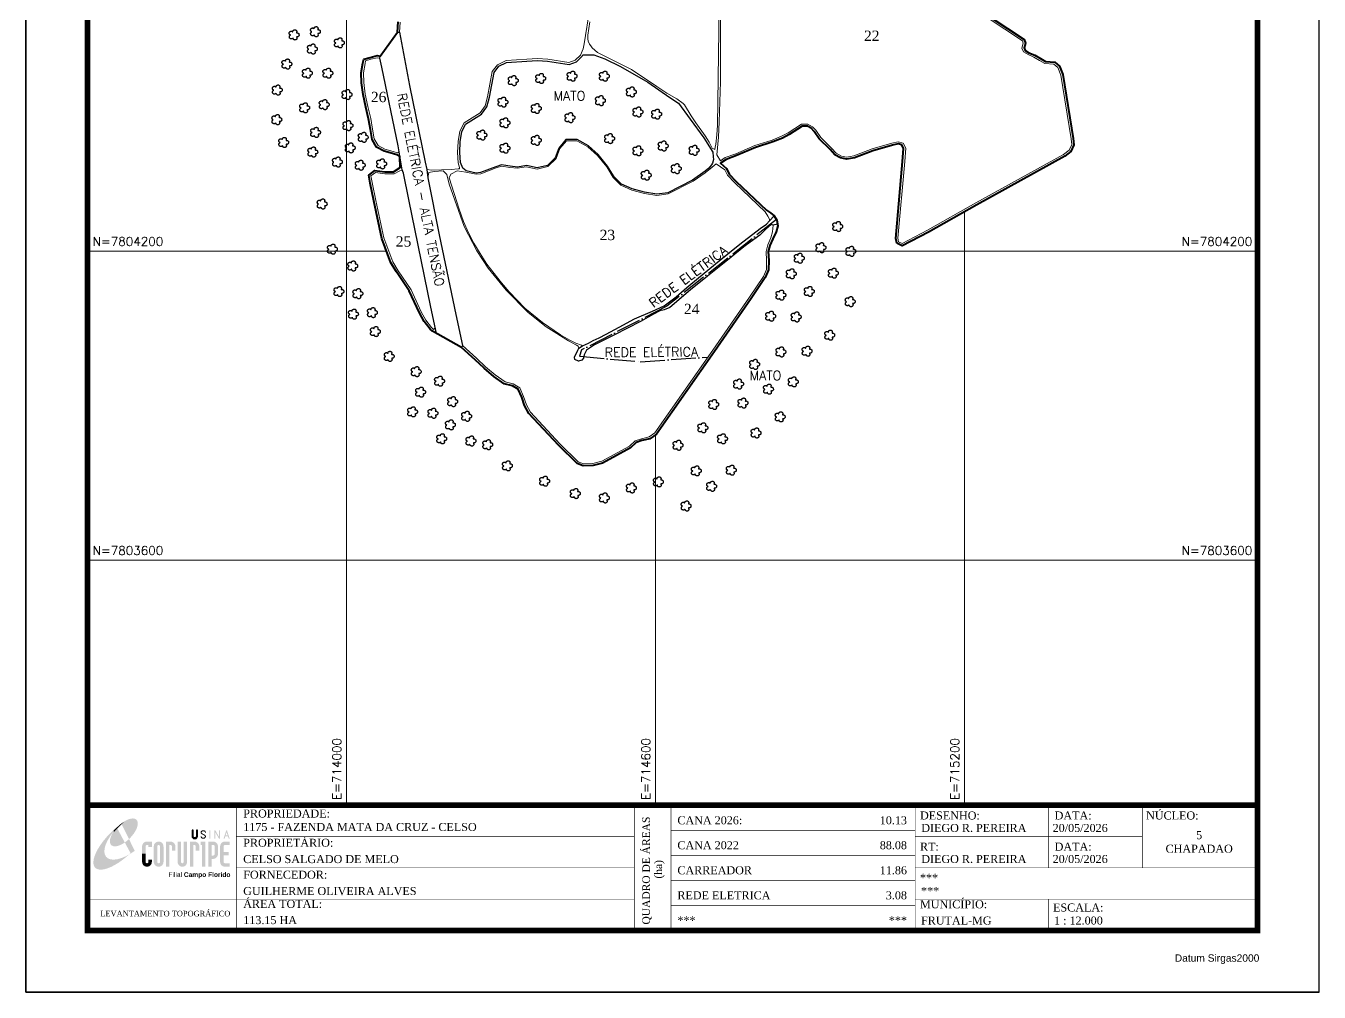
# Model space of a CAD drawing. Extents: x 713378 to 715888, y 7802762 to 7806313.
# Drawn here: x 713378 to 715888, y 7802762 to 7804637 of the extents above; entities that cross this region are included whole.
import ezdxf
from ezdxf.enums import TextEntityAlignment as Align

# ---------------------------------------------------------------- set-up
doc = ezdxf.new("R2010")
doc.units = 0
doc.header["$MEASUREMENT"] = 0
for name, pattern in [('ACAD_ISO04W100', [30, 24, -3, 0, -3]), ('CONTINUO', [0]), ('LIN0', [0])]:
    doc.linetypes.add(name, pattern=pattern)
doc.layers.add('0114001175', color=1, linetype='Continuous', lineweight=40)
doc.layers.add('MALHA', color=8, linetype='Continuous', lineweight=9)
for name, color, linetype in [('0114001175020', 5, 'Continuous'), ('0114001175021', 5, 'Continuous'), ('0114001175022', 5, 'Continuous'), ('0114001175023', 5, 'Continuous'), ('0114001175024', 5, 'Continuous'), ('0114001175025', 5, 'Continuous'), ('0114001175026', 5, 'Continuous'), ('FOLHA', 5, 'Continuous'), ('Margem', 5, 'Continuous'), ('MATO', 3, 'Continuous'), ('NUMERAÇÕES', 7, 'Continuous'), ('REDE_DE_LUZ', 6, 'Continuous'), ('texto', 7, 'Continuous'), ('TG', 7, 'LIN0')]:
    doc.layers.add(name, color=color, linetype=linetype)
doc.layers.add('NUMERAÇÕES DOS TALHÕES', color=7, linetype='Continuous', true_color=0xffffff)
doc.styles.add('AGROCAD', font='romans.shx')
doc.styles.add('AREAS', font='times.ttf')
doc.styles.add('ARIAL', font='arial.ttf')
doc.styles.add('marcelo', font='arial.ttf')
doc.styles.add('ROMANS', font='romans', dxfattribs={"height": 0.2})

# ---------------------------------------------------------------- blocks, each defined once
blk = doc.blocks.new('mato')
at = {"layer": 'MATO', "color": 94, "linetype": 'CONTINUO'}
blk.add_lwpolyline([(734601.6, 7824194.7), (734600.8, 7824194.1), (734600, 7824193.3), (734599.1, 7824192.6), (734598, 7824192.3), (734596.9, 7824192.2), (734595.8, 7824192.2), (734594.9, 7824192.4), (734594.2, 7824192.7), (734593.5, 7824193.1), (734592.9, 7824193.6), (734592.3, 7824194.1), (734591.8, 7824194.7), (734591.5, 7824195.3), (734591.3, 7824195.9), (734591.2, 7824196.6), (734591, 7824197.5), (734591, 7824198.4), (734591, 7824199.3), (734591.2, 7824200), (734591.5, 7824200.5), (734591.9, 7824201), (734592.1, 7824201.5), (734592.4, 7824201.9), (734592.8, 7824202.3), (734594.2, 7824203.2), (734594.7, 7824203.6), (734594.5, 7824203.7), (734593.5, 7824204), (734593.1, 7824204.2), (734592.7, 7824204.5), (734592.3, 7824204.9), (734591.8, 7824205.6), (734591.3, 7824206.3), (734590.9, 7824207.1), (734590.7, 7824208), (734590.6, 7824208.8), (734590.7, 7824209.7), (734590.9, 7824210.7), (734591.3, 7824211.6), (734591.7, 7824212.4), (734592, 7824212.8), (734592.3, 7824213.1), (734592.7, 7824213.4), (734593.3, 7824213.8), (734593.9, 7824214.2), (734594.6, 7824214.5), (734595.3, 7824214.7), (734596, 7824214.8), (734596.6, 7824214.8), (734597.2, 7824214.8), (734597.8, 7824214.7), (734598.2, 7824214.6), (734598.7, 7824214.4), (734599.1, 7824214.3), (734599.5, 7824214), (734600, 7824213.4), (734600.5, 7824213), (734600.9, 7824212.8), (734601.1, 7824213.4), (734601.2, 7824214.2), (734601.3, 7824215.1), (734601.4, 7824215.5), (734601.5, 7824215.8), (734602, 7824216.5), (734602.3, 7824217), (734602.7, 7824217.4), (734603.2, 7824217.6), (734603.7, 7824217.8), (734604.3, 7824218), (734605.3, 7824218.4), (734605.8, 7824218.6), (734606.3, 7824218.7), (734606.9, 7824218.8), (734607.5, 7824218.8), (734608, 7824218.8), (734608.6, 7824218.7), (734609.1, 7824218.6), (734609.5, 7824218.4), (734610, 7824218.1), (734610.4, 7824217.9), (734610.7, 7824217.6), (734611, 7824217.2), (734611.3, 7824216.8), (734611.7, 7824216.3), (734611.9, 7824215.7), (734612.2, 7824215.1), (734612.4, 7824214.6), (734612.5, 7824214), (734612.5, 7824213.3), (734612.2, 7824212.1), (734611.9, 7824210.9), (734611.7, 7824210), (734612.4, 7824209.8), (734613.2, 7824209.9), (734614.1, 7824210), (734614.7, 7824209.9), (734615.4, 7824209.8), (734616, 7824209.5), (734616.6, 7824209.1), (734617.3, 7824208.6), (734617.8, 7824208.1), (734618.2, 7824207.9), (734618.6, 7824207.5), (734618.8, 7824207), (734619, 7824205.5), (734619.1, 7824203.9), (734619.1, 7824202.4), (734618.8, 7824201.5), (734618.4, 7824200.9), (734618, 7824200.3), (734617.5, 7824199.8), (734617, 7824199.3), (734616.5, 7824199), (734615.7, 7824198.7), (734614.9, 7824198.5), (734614.1, 7824198.3), (734613.3, 7824198.6), (734612.6, 7824198.7), (734612.1, 7824198.5), (734612.3, 7824197.3), (734613.2, 7824194.3), (734613.1, 7824193.5), (734613, 7824192.9), (734612.3, 7824191.8), (734611.9, 7824191.2), (734611.4, 7824190.7), (734611, 7824190.3), (734610.6, 7824189.9), (734610.1, 7824189.6), (734609.5, 7824189.4), (734608.8, 7824189.2), (734608.2, 7824189.2), (734607.5, 7824189.1), (734606.8, 7824189.2), (734605.7, 7824189.3), (734605.3, 7824189.5), (734604.8, 7824189.7), (734604.2, 7824190.1), (734603.7, 7824190.7), (734603.2, 7824191.3), (734602.7, 7824191.7), (734602.3, 7824192.2), (734602, 7824192.7), (734601.9, 7824194.3), (734601.7, 7824195)], dxfattribs=at)
blk = doc.blocks.new('A$C78F83FB3')
at = {"layer": 'Margem'}
h = blk.add_hatch(color=20, dxfattribs=at)
edge = h.paths.add_edge_path()
edge.add_ellipse((19.49, 23.77), major_axis=(-6.68, -6.67), ratio=0.469426, start_angle=292.73277, end_angle=601.25787)
edge.add_ellipse((22.83, 22.05), major_axis=(12.64, 11.29), ratio=0.457614, start_angle=79.90686, end_angle=107.91393)
edge = h.paths.add_edge_path()
edge.add_ellipse((18.28, 18.7), major_axis=(13.95, 13.59), ratio=0.386848, start_angle=63.96117, end_angle=264.59932)
edge.add_ellipse((22.83, 22.05), major_axis=(12.64, 11.29), ratio=0.457614, start_angle=107.91393, end_angle=245.11815, ccw=False)
edge.add_ellipse((19.49, 23.77), major_axis=(-6.68, -6.67), ratio=0.469426, start_angle=241.25787, end_angle=292.73277, ccw=False)
for color, points in [(20, [(15.46, 26.12), (14.17, 24.81), (14.06, 24.24), (14.39, 23.97), (14.67, 24.54), (19.47, 29.32), (18.48, 28.66), (17.31, 27.78)]), (7, [(58.42, 24.9), (57.9, 24.9), (57.9, 21.73, -0.414214), (57.15, 20.98), (56.84, 20.98, -0.414214), (56.09, 21.73), (56.09, 24.9), (55.57, 24.9), (55.57, 21.73, 0.414214), (56.84, 20.46), (57.15, 20.46, 0.414214), (58.42, 21.73)]), (7, [(61.7, 24.9), (61.23, 24.9, 0.396318), (60.04, 23.78), (60.04, 23.72, 0.151912), (60.39, 22.97), (60.46, 22.92), (62.18, 22), (62.85, 21.83, 0.12407), (62.51, 22.42), (60.75, 23.36, -0.13192), (60.56, 23.77, -0.385578), (61.23, 24.37), (61.7, 24.37, -0.414214), (62.37, 23.7), (62.89, 23.7, 0.414214)]), (7, [(62.37, 23.7), (62.89, 23.7, 0.414214), (61.7, 24.9), (61.23, 24.9, 0.396318), (60.04, 23.78), (60.04, 23.72, 0.151912), (60.39, 22.97), (60.46, 22.92), (62.18, 22), (62.18, 22, -0.131921), (62.37, 21.59, -0.385578), (61.7, 20.98), (61.23, 20.98, -0.414214), (60.56, 21.65), (60.04, 21.65, 0.414214), (61.23, 20.46), (61.7, 20.46, 0.402546), (62.89, 21.61, 0.165292), (62.51, 22.42), (60.75, 23.36, -0.13192), (60.56, 23.77, -0.385578), (61.23, 24.37), (61.7, 24.37, -0.414214)]), (7, [(30.97, 12.46), (29.13, 12.46), (29.13, 8.21, 1), (34.29, 8.21), (34.29, 9.41), (32.45, 9.41), (32.45, 8.21, -1), (30.97, 8.21)])]:
    blk.add_hatch(color=color, dxfattribs=at).paths.add_polyline_path(points)
h = blk.add_hatch(color=7, dxfattribs=at)
h.paths.add_polyline_path([(65.24, 24.9), (64.72, 24.9), (64.72, 20.46), (65.24, 20.46)])
h.paths.add_polyline_path([(67.38, 20.46), (67.9, 20.46), (67.9, 23.74), (69.74, 20.46), (70.23, 20.46), (70.23, 24.9), (69.71, 24.9), (69.71, 21.58), (67.85, 24.9), (67.38, 24.9)])
h.paths.add_polyline_path([(72.17, 20.46), (72.72, 20.46), (73.14, 21.73), (74.49, 21.73), (74.9, 20.46), (75.45, 20.46), (74, 24.9), (73.62, 24.9)])
h.paths.add_polyline_path([(73.81, 23.8), (74.32, 22.25), (73.31, 22.25)], flags=16)
h = blk.add_hatch(color=7, dxfattribs=at)
h.paths.add_polyline_path([(31.71, 18.93, 0.414214), (29.13, 16.35), (29.13, 12.46), (30.97, 12.46), (30.97, 16.35, -0.414214), (31.71, 17.09), (32.45, 17.09), (32.45, 16.02), (34.29, 16.02), (34.29, 18.93)])
h.paths.add_polyline_path([(44.15, 17.09, -0.414214), (44.89, 16.35), (44.89, 14.1), (46.72, 14.1), (46.72, 16.17, 0.433937), (44.15, 18.93), (41.77, 18.93), (41.77, 12.46), (43.61, 12.46), (43.61, 17.09)])
h.paths.add_polyline_path([(43.61, 12.46), (41.77, 12.46), (41.77, 5.62), (43.61, 5.62)])
h.paths.add_polyline_path([(47.92, 12.46), (49.75, 12.46), (49.75, 18.93), (47.92, 18.93)])
h.paths.add_polyline_path([(52.91, 18.93), (51.08, 18.93), (51.08, 12.46), (52.91, 12.46)])
h.paths.add_polyline_path([(51.08, 8.12, -1), (49.75, 8.12), (49.75, 12.46), (47.92, 12.46), (47.92, 8.12, 1), (52.91, 8.12), (52.91, 12.46), (51.08, 12.46)])
h.paths.add_polyline_path([(54.41, 12.46), (56.25, 12.46), (56.25, 17.09), (56.79, 17.09, -0.414214), (57.53, 16.35), (57.53, 14.1), (59.36, 14.1), (59.36, 16.17, 0.433937), (56.79, 18.93), (54.41, 18.93)])
h.paths.add_polyline_path([(56.25, 12.46), (54.41, 12.46), (54.41, 5.62), (56.25, 5.62)])
h.paths.add_polyline_path([(60.73, 12.46), (62.58, 12.46), (62.58, 18.93), (60.02, 18.93), (60.02, 17.08), (60.73, 17.08)])
h.paths.add_polyline_path([(62.58, 12.46), (60.73, 12.46), (60.73, 5.62), (62.58, 5.62)])
h.paths.add_polyline_path([(64.06, 12.46), (65.82, 12.46), (65.82, 17.17), (66.66, 17.17, -0.450417), (67.48, 16.25), (67.48, 12.46), (69.24, 12.46, 0.002307), (69.24, 12.48, 0.005282), (69.23, 12.54, -0.000938), (69.23, 12.53), (69.23, 16.17, 0.433937), (66.66, 18.93), (64.06, 18.93)])
h.paths.add_polyline_path([(64.06, 5.62), (65.82, 5.62), (65.82, 9.77), (66.66, 9.77, 0.426056), (69.24, 12.46), (67.48, 12.46), (67.48, 12.45, -0.450417), (66.66, 11.53), (65.82, 11.53), (65.82, 12.46), (64.06, 12.46)])
h.paths.add_polyline_path([(70.37, 12.46), (74.87, 12.46), (74.87, 13.44), (72.21, 13.44), (72.21, 16.35, -0.414214), (72.95, 17.09), (75.38, 17.09), (75.38, 18.93), (72.95, 18.93, 0.414214), (70.37, 16.35)])
h.paths.add_polyline_path([(72.21, 11.62), (74.87, 11.62), (74.87, 12.46), (70.37, 12.46), (70.37, 8.21, 0.414214), (72.95, 5.62), (75.38, 5.62), (75.38, 7.47), (72.95, 7.47, -0.414214), (72.21, 8.21)])
h = blk.add_hatch(color=7, dxfattribs=at)
h.paths.add_polyline_path([(35.29, 16.35), (35.29, 8.21, 1), (40.46, 8.21, 0.016978), (40.45, 8.38), (40.45, 16.17, 0.433937), (37.88, 18.93), (37.87, 18.93, 0.41391)])
h.paths.add_polyline_path([(38.62, 16.35), (38.62, 8.21, -1), (37.13, 8.21), (37.13, 16.35, -1)], flags=16)
at = {"layer": 'Margem', "color": 7, "linetype": 'Continuous'}
blk.add_lwpolyline([(58.42, 24.9), (57.9, 24.9), (57.9, 21.73, -0.414214), (57.15, 20.98), (56.84, 20.98, -0.414214), (56.09, 21.73), (56.09, 24.9), (55.57, 24.9), (55.57, 21.73, 0.414214), (56.84, 20.46), (57.15, 20.46, 0.414214), (58.42, 21.73), (58.42, 24.9)], format="xyb", close=True, dxfattribs=at)
at = {"layer": 'Margem', "color": 252, "insert": (43.05, 2.72), "char_height": 2.5, "attachment_point": 1, "style": 'ARIAL'}
blk.add_mtext_dynamic_manual_height_columns('Filial {\\fArial|b1|i0|c0|p34;Campo Florido}', width=33.0271, gutter_width=2.46, heights=[2.95], dxfattribs=at)
blk = doc.blocks.new('d')
at = {"layer": 'Margem', "linetype": 'ByBlock', "xscale": 7.64501357423452, "yscale": 7.64501357423452, "zscale": 7.64501357423452}
blk.add_blockref('A$C78F83FB3', (729346.9, 7805661.4), dxfattribs=at)
blk = doc.blocks.new('area_de_talhao')
at = {"layer": 'NUMERAÇÕES', "linetype": 'Continuous', "style": 'AREAS'}
blk.add_attdef('NRO', text='', height=20, dxfattribs=at).set_placement((0, 6.1), align=Align.CENTER)
blk = doc.blocks.new('coordi')
at = {"layer": 'MALHA', "linetype": 'Continuous', "style": 'AGROCAD'}
blk.add_attdef('COORDI', (6, 6), '', height=10, dxfattribs=at)
blk = doc.blocks.new('coordf')
at = {"layer": 'MALHA', "linetype": 'Continuous', "style": 'AGROCAD'}
blk.add_attdef('COORDF', text='', height=10, dxfattribs=at).set_placement((-6, 6), align=Align.RIGHT)

msp = doc.modelspace()

# ---------------------------------------------------------------- linework, layer by layer
at = {"color": 6, "linetype": 'ACAD_ISO04W100', "ltscale": 2}
msp.add_lwpolyline([(714834.6, 7804261), (714622, 7804092.8), (714456.5, 7804008.3), (714452.4, 7803996), (714570.4, 7803985.1), (714701.5, 7803994.1)], dxfattribs=at)
at = {"layer": '0114001175'}
msp.add_lwpolyline([(714761.8, 7804976.5), (715315.9, 7804610.2), (715318.1, 7804603.4), (715315.4, 7804594), (715317.4, 7804589.2), (715325.1, 7804584.7), (715336.3, 7804580), (715347.6, 7804573.4), (715357.2, 7804567.6), (715375, 7804566.2), (715384.3, 7804558.7), (715390.8, 7804542.4), (715410.7, 7804418.1), (715412.1, 7804405.9), (715406.3, 7804393.1), (715394.6, 7804384.2), (715223.7, 7804289.9), (715129.7, 7804236.8), (715078.6, 7804210.2), (715068.3, 7804215.3), (715066.6, 7804224.5), (715079.8, 7804373.9), (715081.6, 7804399.1), (715078.3, 7804405.9), (715071.2, 7804408), (715060.1, 7804405.4), (715022.1, 7804394.2), (714986.2, 7804381.1), (714970.8, 7804378.1), (714959.4, 7804380.6), (714948.4, 7804386.8), (714939, 7804396.7), (714917.7, 7804417.9), (714907.9, 7804432.1), (714902.5, 7804438.1), (714895.1, 7804442), (714884.6, 7804442), (714859.5, 7804426.2), (714846.6, 7804419.1), (714828, 7804411.6), (714794.1, 7804401.1), (714757.4, 7804385.1), (714737.2, 7804377.9), (714726.1, 7804370.5), (714737.7, 7804360.1), (714743.1, 7804349.2), (714756.9, 7804335.1), (714815.6, 7804279), (714823.2, 7804274.3), (714830.2, 7804268.4), (714835.3, 7804259.8), (714837.7, 7804249.1), (714834.3, 7804237), (714827.7, 7804223.7), (714822.1, 7804210.9), (714818.7, 7804198.9), (714819.8, 7804181.4), (714819.2, 7804163.5), (714813.2, 7804148.5), (714785.7, 7804108), (714714.3, 7804005.3), (714601.6, 7803844.6), (714589.3, 7803835.8), (714573.6, 7803832.1), (714562.3, 7803828.2), (714551.5, 7803817.9), (714497, 7803788.4), (714478.7, 7803783.9), (714459.8, 7803783.3), (714447.7, 7803787.5), (714411.5, 7803823.3), (714354.2, 7803884.9), (714345.8, 7803900.1), (714340.3, 7803916.3), (714333.4, 7803931.9), (714322.2, 7803938.3), (714306.5, 7803942.3), (714286.1, 7803956.6), (714267.3, 7803972.5), (714249.8, 7803989), (714223.2, 7804013.1), (714166.9, 7804044.2), (714162.3, 7804048.7), (714150.6, 7804063.5), (714141.6, 7804080.2), (714121.9, 7804122.9), (714097.1, 7804159.7), (714086.3, 7804177), (714068.4, 7804224.5), (714052.9, 7804297.5), (714045.9, 7804332), (714043.2, 7804347.3), (714055.1, 7804356.2), (714074.7, 7804353.6), (714091.3, 7804353.8), (714104.4, 7804362), (714103.6, 7804383.3), (714100, 7804386.1), (714089.3, 7804389.5), (714073.3, 7804394.1), (714058.4, 7804401.5), (714050.2, 7804416.2), (714046.5, 7804435.8), (714043.1, 7804456.2), (714037.5, 7804479.4), (714032.6, 7804503.9), (714029.5, 7804526.6), (714028.8, 7804545.8), (714032, 7804564.4), (714033.5, 7804572.4), (714046, 7804575.8), (714059.7, 7804579.3), (714065.6, 7804578.3), (714098.9, 7804624.4), (714100.4, 7804644.7)], dxfattribs=at)
at = {"layer": '0114001175020', "lineweight": 20}
msp.add_lwpolyline([(714104.3, 7804644.2), (714102.9, 7804624.7), (714122.7, 7804520.9), (714152.9, 7804372.4), (714156.2, 7804358.4), (714165.7, 7804356.7), (714203.4, 7804358.3), (714216.7, 7804359.7), (714219.3, 7804359.6), (714219.3, 7804361.9), (714217.1, 7804370.9), (714215.8, 7804391.5), (714217, 7804412.8), (714220, 7804432.3), (714228.3, 7804448.8), (714259.4, 7804468.4), (714269.2, 7804481.7), (714274, 7804499.5), (714283, 7804548.3), (714293.3, 7804561.6), (714309.9, 7804569.6), (714350, 7804572.4), (714370.9, 7804573.5), (714390.8, 7804572.2), (714431.9, 7804566.1), (714444.2, 7804570.4), (714454.3, 7804580.2), (714459.4, 7804592.5), (714461.5, 7804602.3), (714472.3, 7804670.9)], dxfattribs=at)
at = {"layer": '0114001175021', "lineweight": 20}
msp.add_lwpolyline([(714723.8, 7804672.8), (714720.3, 7804444.4), (714719.2, 7804425.5), (714717, 7804407.1), (714715.8, 7804401.4), (714714.9, 7804396.9), (714710.2, 7804399.4), (714704.2, 7804411.2), (714701, 7804416.6), (714696.6, 7804423.4), (714678.4, 7804448.5), (714669.4, 7804462.1), (714656.2, 7804483.5), (714653.9, 7804486.3), (714641.5, 7804495.3), (714622, 7804506.2), (714602.3, 7804519.5), (714553.7, 7804552), (714517.3, 7804570.3), (714501.3, 7804577.8), (714487.4, 7804585.3), (714476.7, 7804594.5), (714474.2, 7804598.1), (714471.6, 7804601.1), (714469.3, 7804607.5), (714468.4, 7804611.7), (714468.5, 7804618.8), (714472.2, 7804645)], dxfattribs=at)
at = {"layer": '0114001175022', "lineweight": 20}
msp.add_lwpolyline([(714727.1, 7804759.6), (714726.3, 7804635.5), (714726.3, 7804528.1), (714723.7, 7804450.6), (714722.2, 7804421.1), (714718.9, 7804386.5), (714726, 7804375.2), (714735.4, 7804381.5), (714756, 7804388.8), (714792.7, 7804404.9), (714826.7, 7804415.4), (714844.9, 7804422.7), (714857.5, 7804429.6), (714883.5, 7804446), (714896, 7804446), (714905, 7804441.3), (714911, 7804434.5), (714920.8, 7804420.5), (714941.8, 7804399.5), (714950.9, 7804390), (714960.9, 7804384.3), (714970.9, 7804382.2), (714985.1, 7804385), (715020.9, 7804398), (715059.1, 7804409.2), (715071.4, 7804412.1), (715081.1, 7804409.2), (715085.7, 7804399.9), (715083.8, 7804373.6), (715070.6, 7804224.7), (715071.9, 7804218), (715078.6, 7804214.7), (715127.8, 7804240.3), (715221.8, 7804293.4), (715392.4, 7804387.6), (715403.1, 7804395.7), (715408, 7804406.6), (715406.8, 7804417.5), (715387, 7804541.3), (715380.9, 7804556.2), (715373.4, 7804562.3), (715356, 7804563.7), (715345.6, 7804569.9), (715334.5, 7804576.5), (715323.3, 7804581.1), (715314.2, 7804586.4), (715311.2, 7804593.8), (715313.9, 7804603.3), (715312.5, 7804607.6), (714759.7, 7804973.1)], dxfattribs=at)
at = {"layer": '0114001175023', "lineweight": 20}
msp.add_lwpolyline([(714734.4, 7804357.6), (714739.8, 7804346.9), (714754, 7804332.3), (714813.1, 7804275.8), (714818.1, 7804267.5), (714821.6, 7804261.6), (714821.4, 7804258.8), (714815.8, 7804252), (714803.2, 7804243.6), (714763.4, 7804213.2), (714723.8, 7804181.3), (714683.7, 7804148), (714660.7, 7804129.4), (714640.3, 7804110.8), (714616.8, 7804093.9), (714594.3, 7804083.5), (714559, 7804068.5), (714529.4, 7804052.1), (714504.4, 7804038.4), (714490.5, 7804031.7), (714478.7, 7804026.1), (714469.9, 7804021.2), (714458.1, 7804016.3), (714456.6, 7804017.3), (714445.6, 7804021.3), (714433.7, 7804027.3), (714415.8, 7804037.4), (714380.4, 7804061), (714346.6, 7804089.2), (714316.2, 7804121.1), (714300.8, 7804138.1), (714272.7, 7804174.6), (714259.4, 7804195), (714247.4, 7804215.2), (714237.2, 7804235.3), (714227.4, 7804257.6), (714219.1, 7804281.2), (714199.3, 7804342.2), (714202.6, 7804349.2), (714214.9, 7804355.7), (714231.9, 7804353), (714252, 7804349), (714260.6, 7804349.9), (714290.8, 7804361.3), (714301.1, 7804364.7), (714317.4, 7804362.2), (714332.3, 7804360.7), (714349.2, 7804363.7), (714370, 7804359.1), (714391.2, 7804363.8), (714407.2, 7804379.6), (714414.5, 7804398.7), (714427, 7804413.9), (714447.3, 7804413.8), (714468.4, 7804402.3), (714487.2, 7804385.4), (714505.2, 7804363.5), (714517.7, 7804342.5), (714532.5, 7804327.6), (714554.2, 7804318.3), (714578.4, 7804311.7), (714602.6, 7804307.7), (714624.8, 7804311), (714673.3, 7804335.8), (714696.2, 7804351.6), (714710, 7804362.7), (714717.6, 7804369)], close=True, dxfattribs=at)
at = {"layer": '0114001175024', "lineweight": 20}
msp.add_lwpolyline([(714187.7, 7804355.7), (714170.4, 7804354.3), (714159.7, 7804352.2), (714157.9, 7804341.9), (714180.2, 7804231.3), (714212.3, 7804077), (714225.5, 7804016.4), (714252.5, 7803992), (714270, 7803975.5), (714288.5, 7803959.7), (714308.2, 7803946), (714323.7, 7803942), (714336.6, 7803934.7), (714344, 7803917.7), (714349.5, 7803901.7), (714357.4, 7803887.3), (714414.4, 7803826.1), (714449.8, 7803791), (714460.4, 7803787.3), (714478.2, 7803787.9), (714495.6, 7803792.2), (714549.2, 7803821.2), (714560.2, 7803831.7), (714572.5, 7803835.9), (714587.7, 7803839.5), (714598.8, 7803847.5), (714711, 7804007.6), (714782.4, 7804110.3), (714809.7, 7804150.4), (714815.3, 7804164.3), (714815.8, 7804181.4), (714814.6, 7804199.3), (714818.3, 7804212.2), (714824, 7804225.4), (714827.2, 7804237.5), (714828.5, 7804250.3), (714824.8, 7804251.2), (714814, 7804242.2), (714802.4, 7804231), (714783.6, 7804217.2), (714771.4, 7804208), (714739.6, 7804182.5), (714720.6, 7804166.6), (714700.7, 7804151.2), (714667.9, 7804124.4), (714627.5, 7804090.5), (714616.7, 7804086.2), (714608.3, 7804083.7), (714596.2, 7804077.8), (714570.7, 7804063.4), (714520.5, 7804037.5), (714481.5, 7804018.2), (714465.9, 7804007.7), (714461.4, 7803998.5), (714460.2, 7803992.4), (714457.2, 7803988.3), (714450.3, 7803986.6), (714443.5, 7803989.5), (714442.6, 7803993.9), (714449.3, 7804007.8), (714451.4, 7804011.2), (714449.9, 7804015.6), (714446.8, 7804017.5), (714430.8, 7804025.8), (714387.7, 7804052.9), (714352.5, 7804080.7), (714310.2, 7804124), (714275.3, 7804167), (714252.8, 7804200.7), (714228.5, 7804247.6), (714199.7, 7804329.6), (714194.8, 7804348.3)], close=True, dxfattribs=at)
at = {"layer": '0114001175025', "lineweight": 20}
msp.add_lwpolyline([(714108.3, 7804357.3), (714110.5, 7804351.4), (714120.9, 7804300.3), (714138.9, 7804211.7), (714163.7, 7804090.8), (714172.4, 7804050.9), (714168.9, 7804047.7), (714165.3, 7804051.3), (714153.9, 7804065.7), (714145.2, 7804082), (714125.4, 7804124.9), (714100.5, 7804161.8), (714089.9, 7804178.8), (714072.3, 7804225.7), (714056.8, 7804298.3), (714049.9, 7804332.8), (714047.5, 7804345.6), (714056.1, 7804352.1), (714074.5, 7804349.6), (714092.5, 7804349.8), (714102.1, 7804354.8)], close=True, dxfattribs=at)
at = {"layer": '0114001175026', "lineweight": 20}
msp.add_lwpolyline([(714064.9, 7804574.3), (714059.9, 7804575.2), (714047, 7804572), (714037, 7804569.2), (714036, 7804563.7), (714032.8, 7804545.5), (714033.5, 7804527), (714036.6, 7804504.6), (714041.4, 7804480.2), (714047, 7804457), (714050.5, 7804436.5), (714054, 7804417.6), (714061.3, 7804404.5), (714074.8, 7804397.9), (714090.4, 7804393.3), (714099.4, 7804390.5), (714102.6, 7804392.7), (714100.5, 7804404.2), (714068.6, 7804557)], close=True, dxfattribs=at)
at = {"layer": 'MALHA'}
for points in [[(714000, 7803124.6), (714000, 7806013.8)], [(715200, 7803124.6), (715200, 7804276.5)], [(713497.2, 7804200), (714077.7, 7804200)], [(714819, 7804200), (715768.8, 7804200)], [(714600, 7803124.6), (714600, 7803843.5)], [(713497.2, 7803600), (715768.8, 7803600)]]:
    msp.add_lwpolyline(points, dxfattribs=at)
at = {"layer": 'Margem', "color": 174, "linetype": 'LIN0', "const_width": 10.9, "flags": 128}
msp.add_lwpolyline([(713497.2, 7803124.6), (715768.8, 7803124.6), (715768.8, 7802881.5), (713497.2, 7802881.5)], close=True, dxfattribs=at)
at = {"layer": 'Margem', "color": 174, "linetype": 'LIN0', "const_width": 1.21, "flags": 128}
for points in [[(713786, 7803124.6), (713786, 7802881.5)], [(714559, 7803124.6), (714559, 7802884.5)], [(714629.8, 7803124.6), (714629.8, 7802884.5)], [(715104.1, 7803124.6), (715104.1, 7802884.5)], [(715363.5, 7803003.1), (715363.5, 7803124.6)], [(715544.9, 7803003.1), (715544.9, 7803124.6)], [(713786, 7803063.8), (714559, 7803063.8)], [(714629.8, 7803076), (715104.1, 7803076)], [(715104.1, 7803063.8), (715544.9, 7803063.8)], [(714629.8, 7803027.4), (715104.1, 7803027.4)], [(713786, 7803003.1), (714559, 7803003.1)], [(715104.1, 7803003.1), (715769, 7803003.1)], [(714629.8, 7802978.8), (715104.1, 7802978.8)], [(713497.2, 7802942.3), (714559, 7802942.3)], [(715104.1, 7802942.3), (715768.9, 7802942.3)], [(715363.5, 7802942.3), (715363.5, 7802882.1)], [(714629.8, 7802930.1), (715104.1, 7802930.1)]]:
    msp.add_lwpolyline(points, dxfattribs=at)
at = {"layer": 'MATO'}
msp.add_lwpolyline([(714458.8, 7804580.5), (714463.6, 7804580.8), (714480.4, 7804580.8), (714501.3, 7804573), (714532.2, 7804557.9), (714584.9, 7804527.6), (714628.1, 7804498), (714644.9, 7804487), (714667.3, 7804455.9), (714693.7, 7804419.7), (714711, 7804391.9), (714712, 7804382.8), (714712.8, 7804377.6), (714710.8, 7804370.3), (714708.5, 7804367.5), (714703.3, 7804360.5), (714696.4, 7804354.8), (714672.1, 7804337.8), (714624.1, 7804313.2), (714602.6, 7804310.1), (714578.9, 7804313.9), (714555, 7804320.5), (714533.9, 7804329.5), (714519.5, 7804343.9), (714507.1, 7804364.8), (714488.9, 7804387.1), (714469.8, 7804404.2), (714447.9, 7804416.1), (714425.9, 7804416.2), (714412.5, 7804399.9), (714405.2, 7804380.9), (714390, 7804365.9), (714370, 7804361.5), (714349.3, 7804366.1), (714332.2, 7804363), (714317.7, 7804364.5), (714300.9, 7804367.1), (714290, 7804363.5), (714260, 7804352.1), (714252.1, 7804351.3), (714232.3, 7804355.3), (714226, 7804360.7), (714221.1, 7804371.5), (714219.8, 7804391.5), (714221, 7804412.4), (714223.9, 7804431.1), (714231.4, 7804446), (714262.2, 7804465.5), (714272.8, 7804479.9), (714277.9, 7804498.6), (714286.7, 7804546.6), (714295.9, 7804558.4), (714311, 7804565.7), (714350.3, 7804568.4), (714370.9, 7804569.5), (714390.4, 7804568.2), (714432.3, 7804562), (714446.4, 7804566.9), (714457.7, 7804577.9)], close=True, dxfattribs=at)
at = {"layer": 'REDE_DE_LUZ'}
for points in [[(714223.6, 7804012.9), (714174.8, 7804039.8), (714163.7, 7804090.8), (714138.9, 7804211.7), (714120.9, 7804300.3), (714110.5, 7804351.4), (714108.3, 7804357.3), (714102.6, 7804392.7), (714100.5, 7804404.2), (714068.6, 7804557), (714064.9, 7804574.3), (714065.6, 7804578.3), (714098.9, 7804624.4), (714102.9, 7804624.7), (714122.7, 7804520.9), (714152.9, 7804372.4), (714156.2, 7804358.4), (714157.9, 7804341.9), (714180.2, 7804231.3), (714212.3, 7804077), (714225.5, 7804016.4)], [(714830.2, 7804268.4), (714835.3, 7804259.8), (714837, 7804252.2), (714828.5, 7804250.3), (714824.8, 7804251.2), (714814, 7804242.2), (714802.4, 7804231), (714783.6, 7804217.2), (714771.4, 7804208), (714739.6, 7804182.5), (714720.6, 7804166.6), (714700.7, 7804151.2), (714667.9, 7804124.4), (714627.5, 7804090.5), (714616.7, 7804086.2), (714608.3, 7804083.7), (714596.2, 7804077.8), (714570.7, 7804063.4), (714520.5, 7804037.5), (714481.5, 7804018.2), (714465.9, 7804007.7), (714461.4, 7803998.5), (714460.2, 7803992.4), (714457.2, 7803988.3), (714450.3, 7803986.6), (714443.5, 7803989.5), (714442.6, 7803993.9), (714449.3, 7804007.8), (714451.4, 7804011.2), (714458.1, 7804016.3), (714469.9, 7804021.2), (714478.7, 7804026.1), (714490.5, 7804031.7), (714504.4, 7804038.4), (714529.4, 7804052.1), (714559, 7804068.5), (714594.3, 7804083.5), (714616.8, 7804093.9), (714640.3, 7804110.8), (714660.7, 7804129.4), (714683.7, 7804148), (714723.8, 7804181.3), (714763.4, 7804213.2), (714803.2, 7804243.6), (714815.8, 7804252), (714821.4, 7804258.8)]]:
    msp.add_lwpolyline(points, close=True, dxfattribs=at)
at = {"layer": 'TG', "color": 174, "linetype": 'LIN0'}
for p, q in [((713377.6, 7802762), (713377.6, 7806312.9)), ((715888.4, 7802762), (713377.6, 7802762))]:
    msp.add_line(p, q, dxfattribs=at)
at = {"layer": 'TG', "color": 174, "linetype": 'LIN0', "flags": 128}
msp.add_lwpolyline([(715888.4, 7802762), (715888.4, 7806312.9), (713377.6, 7806312.9), (713377.6, 7802762)], close=True, dxfattribs=at)
at = {"layer": 'TG', "color": 174, "linetype": 'LIN0', "const_width": 10.9, "flags": 128}
msp.add_lwpolyline([(715768.8, 7802881.5), (715768.8, 7806193.4), (713497.2, 7806193.4), (713497.2, 7802881.5)], close=True, dxfattribs=at)

# ---------------------------------------------------------------- block references
at = {"xscale": 0.480452437688023, "yscale": 0.480452437688023, "zscale": 0.480452437688023, "rotation": 0.0004500187826474986}
msp.add_blockref('d', (363109.2, 4052732.8), dxfattribs=at)
at = {"layer": 'MALHA'}
ref = msp.add_blockref('coordi', (713497.2, 7804200), dxfattribs=dict(at, xscale=1.7, yscale=1.7, zscale=1.7))
ref.add_attrib('COORDI', 'N=7804200', (713507.4, 7804210.2), dxfattribs={"height": 17, "style": 'AGROCAD'})
ref = msp.add_blockref('coordf', (715768.8, 7804200), dxfattribs=dict(at, xscale=1.7, yscale=1.7, zscale=1.7))
ref.add_attrib('COORDF', 'N=7804200', dxfattribs={"height": 17, "style": 'AGROCAD'}).set_placement((715758.6, 7804210.2), align=Align.RIGHT)
ref = msp.add_blockref('coordi', (713497.2, 7803600), dxfattribs=dict(at, xscale=1.7, yscale=1.7, zscale=1.7))
ref.add_attrib('COORDI', 'N=7803600', (713507.4, 7803610.2), dxfattribs={"height": 17, "style": 'AGROCAD'})
ref = msp.add_blockref('coordf', (715768.8, 7803600), dxfattribs=dict(at, xscale=1.7, yscale=1.7, zscale=1.7))
ref.add_attrib('COORDF', 'N=7803600', dxfattribs={"height": 17, "style": 'AGROCAD'}).set_placement((715758.6, 7803610.2), align=Align.RIGHT)
ref = msp.add_blockref('coordi', (714000, 7803124.6), dxfattribs=dict(at, xscale=1.7, yscale=1.7, zscale=1.7, rotation=90))
ref.add_attrib('COORDI', 'E=714000', (713989.8, 7803134.8), dxfattribs={"height": 17, "rotation": 90, "style": 'AGROCAD'})
ref = msp.add_blockref('coordi', (714600, 7803124.6), dxfattribs=dict(at, xscale=1.7, yscale=1.7, zscale=1.7, rotation=90))
ref.add_attrib('COORDI', 'E=714600', (714589.8, 7803134.8), dxfattribs={"height": 17, "rotation": 90, "style": 'AGROCAD'})
ref = msp.add_blockref('coordi', (715200, 7803124.6), dxfattribs=dict(at, xscale=1.7, yscale=1.7, zscale=1.7, rotation=90))
ref.add_attrib('COORDI', 'E=715200', (715189.8, 7803134.8), dxfattribs={"height": 17, "rotation": 90, "style": 'AGROCAD'})
at = {"layer": 'MATO', "linetype": 'Continuous', "xscale": 0.6666666666666666, "yscale": 0.6666666666666666, "zscale": 0.6666666666666666}
for p in [(224161.8, 2588483.4), (224203.1, 2588489.6), (224197.2, 2588456), (224249.6, 2588468), (224147.7, 2588426.8), (224187.5, 2588409.1), (224227.3, 2588409.1), (224701.5, 2588403.2), (224764.1, 2588403.2), (224129.1, 2588376.4), (224587.2, 2588394.7), (224640.5, 2588398.9), (224264.5, 2588367.6), (224567.2, 2588353), (224756.5, 2588355.8), (224816.6, 2588372.7), (224182.2, 2588341.9), (224220.2, 2588348.1), (224632, 2588340.6), (224829.3, 2588333.8), (224865.6, 2588329.6), (224128.2, 2588318.9), (224266.2, 2588307.4), (224571.1, 2588312.7), (224697.2, 2588322.8), (224141.5, 2588274.7), (224203.4, 2588294.2), (224295.9, 2588284.6), (224526.3, 2588289), (224632, 2588278.8), (224774.2, 2588282.2), (224198.1, 2588256.1), (224270.7, 2588264.1), (224571.1, 2588263.6), (224829.3, 2588258.5), (224878.3, 2588267.8), (224938.4, 2588259.4), (224245.9, 2588236.7), (224290.1, 2588230.5), (224331.7, 2588233.1), (224903.7, 2588223.8), (224845.3, 2588211.1), (224216.2, 2588155.3), (225217.2, 2588111.5), (224236, 2588067.6), (225142.5, 2588050), (225184.6, 2588070.5), (225242.7, 2588063.4), (224275.6, 2588035), (225127, 2588019.8), (225208.7, 2588021), (224248.7, 2587985.5), (224285.5, 2587981.3), (225106.8, 2587978.5), (225162, 2587985.6), (225241.3, 2587965.8), (224277, 2587941.6), (224313.8, 2587944.5), (225087, 2587937.5), (225136.5, 2587936.1), (224319.5, 2587907.7), (225201.6, 2587900.7), (224346.4, 2587859.6), (225106.8, 2587868.2), (225157.7, 2587869.6), (224398.8, 2587829.9), (225055.8, 2587844.1), (224444.1, 2587811.5), (225024.7, 2587805.9), (225130.8, 2587810.2), (224407.3, 2587790.2), (224469.6, 2587771.8), (225082.7, 2587796), (224391.7, 2587752), (224431.3, 2587749.2), (224976.5, 2587766.3), (225033.2, 2587769), (224465.3, 2587726.6), (224496.6, 2587743.4), (225105.4, 2587742.2), (224448.3, 2587699.7), (224955.3, 2587721), (224993.5, 2587699.7), (225058.6, 2587711), (224505, 2587695.4), (224537.7, 2587688.2), (224907.2, 2587687.1), (224575.9, 2587647.2), (224942.5, 2587637.4), (225010.5, 2587638.8), (224648.1, 2587617.4), (224816.6, 2587604.3), (224869, 2587616), (224972.3, 2587607.5), (224707.6, 2587593.4), (224764.2, 2587584.9), (224922.8, 2587569.3)]:
    msp.add_blockref('mato', p, dxfattribs=at)
at = {"layer": 'NUMERAÇÕES DOS TALHÕES'}
ref = msp.add_blockref('area_de_talhao', (715019.8, 7804601.6), dxfattribs=at)
ref.add_attrib('NRO', '22', dxfattribs={"layer": 'NUMERAÇÕES', "height": 20, "style": 'AREAS'}).set_placement((715019.8, 7804607.7), align=Align.CENTER)
ref = msp.add_blockref('area_de_talhao', (714062.5, 7804482.9), dxfattribs=at)
ref.add_attrib('NRO', '26', dxfattribs={"layer": 'NUMERAÇÕES', "height": 20, "style": 'AREAS'}).set_placement((714062.5, 7804488.9), align=Align.CENTER)
ref = msp.add_blockref('area_de_talhao', (714110.9, 7804202.5), dxfattribs=at)
ref.add_attrib('NRO', '25', dxfattribs={"layer": 'NUMERAÇÕES', "height": 20, "style": 'AREAS'}).set_placement((714110.9, 7804208.6), align=Align.CENTER)
ref = msp.add_blockref('area_de_talhao', (714506.6, 7804215.1), dxfattribs=at)
ref.add_attrib('NRO', '23', dxfattribs={"layer": 'NUMERAÇÕES', "height": 20, "style": 'AREAS'}).set_placement((714506.6, 7804221.2), align=Align.CENTER)
ref = msp.add_blockref('area_de_talhao', (714670.2, 7804071.5), dxfattribs=at)
ref.add_attrib('NRO', '24', dxfattribs={"layer": 'NUMERAÇÕES', "height": 20, "style": 'AREAS'}).set_placement((714670.2, 7804077.6), align=Align.CENTER)

# ---------------------------------------------------------------- texts
at = {"layer": 'FOLHA', "color": 7, "insert": (713522.2, 7802914.3), "char_height": 10.761, "attachment_point": 4, "rotation": 0.0001, "style": 'AREAS'}
msp.add_mtext('LEVANTAMENTO TOPOGRÁFICO', dxfattribs=at)
at = {"layer": 'REDE_DE_LUZ', "linetype": 'CONTINUO', "char_height": 18, "attachment_point": 5, "style": 'ROMANS'}
for s, width, insert, rotation in [('REDE ELÉTRICA - ALTA TENSÃO', 542.402, (714144.3, 7804319), 281.2445), ('REDE ELÉTRICA ', 206.397, (714663.5, 7804150.6), 36.6422), ('REDE ELÉTRICA ', 206.397, (714592, 7804004), 0.3923)]:
    msp.add_mtext_dynamic_manual_height_columns(s, width=width, gutter_width=1, heights=[0], dxfattribs=dict(at, insert=insert, rotation=rotation))
at = {"layer": 'texto', "linetype": 'Continuous', "lineweight": 9, "style": 'marcelo'}
msp.add_text('Datum Sirgas2000', height=14.196, dxfattribs=at).set_placement((715608.1, 7802835.2), align=Align.TOP_LEFT)
at = {"layer": 'texto', "color": 3, "linetype": 'ByBlock', "char_height": 18, "attachment_point": 5, "style": 'ROMANS'}
for insert in [(714432.9, 7804501.1), (714813.5, 7803958.5)]:
    msp.add_mtext_dynamic_manual_height_columns('{\\C7;MATO}', width=44.863, gutter_width=1, heights=[0], dxfattribs=dict(at, insert=insert))
at = {"layer": 'texto', "rotation": 0.0001, "style": 'AREAS'}
for s, insert, char_height, width, attachment_point in [('{\\fTimes New Roman|b0|i0|c0|p18;\\C7;PROPRIEDADE:}', (713799.6, 7803116.3), 15.543, 130.435, 1), ('{\\C7;NÚCLEO:}', (715552.5, 7803112.5), 15.543, 63.423, 1), ('1175 - FAZENDA MATA DA CRUZ - CELSO', (713799.6, 7803090.2), 15.543, 524.166, 1), ('CANA 2026:', (714642.5, 7803103.2), 15.54, 164.508, 1), ('10.13', (715088.2, 7803103.2), 15.54, 68.01, 3), ('{\\C7;DESENHO:}', (715113.5, 7803112.5), 15.543, 144.196, 1), ('{\\C7;DATA:}', (715374.9, 7803112.5), 15.543, 44.874, 1), ('PROPRIETÁRIO:', (713799.6, 7803059.6), 15.543, 135.222, 1), ('DIEGO R. PEREIRA', (715116, 7803088.3), 15.543, 273.063, 1), ('20/05/2026', (715371, 7803088.3), 15.54, 160.742, 1), ('CANA 2022', (714642.5, 7803054.8), 15.54, 169.583, 1), ('88.08', (715088.2, 7803054.8), 15.54, 55.644, 3), ('RT:', (715113.5, 7803052), 15.54, 125.05, 1), ('{\\C7;DATA:}', (715374.9, 7803052), 15.543, 44.874, 1), ('CELSO SALGADO DE MELO', (713799.6, 7803027.9), 15.543, 368.312, 1), ('DIEGO R. PEREIRA', (715116, 7803028.1), 15.543, 272.107, 1), ('20/05/2026', (715371, 7803028.1), 15.54, 160.742, 1), ('FORNECEDOR:', (713799.6, 7802997.6), 15.543, 124.452, 1), ('CARREADOR', (714642.5, 7803006.2), 15.54, 169.583, 1), ('11.86', (715088.2, 7803006.2), 15.54, 55.644, 3), ('***', (715113.5, 7802991.5), 15.54, 198.73, 1), ('GUILHERME OLIVEIRA ALVES', (713799.6, 7802965.9), 15.543, 388.627, 1), ('***', (715115.5, 7802966.1), 15.54, 198.73, 1), ('ÁREA TOTAL:', (713799.6, 7802940.9), 15.543, 199.605, 1), ('REDE ELETRICA', (714642.5, 7802957.6), 15.543, 227.573, 1), ('3.08', (715088.2, 7802957.6), 15.54, 55.644, 3), ('{\\C7;MUNICÍPIO:}', (715113.5, 7802940.2), 15.543, 272.107, 1), ('{\\C7;ESCALA:}', (715371.8, 7802933.9), 15.543, 61.029, 1), ('113.15 HA', (713799.6, 7802909.5), 15.54, 213.745, 1), ('***', (714642.5, 7802909), 15.54, 169.583, 1), ('***', (715088.2, 7802909), 15.54, 55.644, 3), ('FRUTAL-MG', (715115.5, 7802908.6), 15.54, 272.107, 1), ('1 : 12.000', (715373.8, 7802908.6), 15.54, 149.268, 1)]:
    msp.add_mtext(s, dxfattribs=dict(at, insert=insert, char_height=char_height, width=width, attachment_point=attachment_point))
at = {"layer": 'texto', "style": 'AREAS'}
for s, insert, char_height, width, attachment_point, rotation, line_spacing_factor in [('QUADRO DE ÁREAS\\P                (ha)', (714574.4, 7802893.1), 14.765, 216.218, 1, 90.0001, 0.958909), ('5 CHAPADAO', (715655.5, 7803074.3), 15.54, 128.469, 2, 0.0001, 1.01351)]:
    msp.add_mtext(s, dxfattribs=dict(at, insert=insert, char_height=char_height, width=width, attachment_point=attachment_point, rotation=rotation, line_spacing_factor=line_spacing_factor))

doc.saveas('drawing.dxf')
